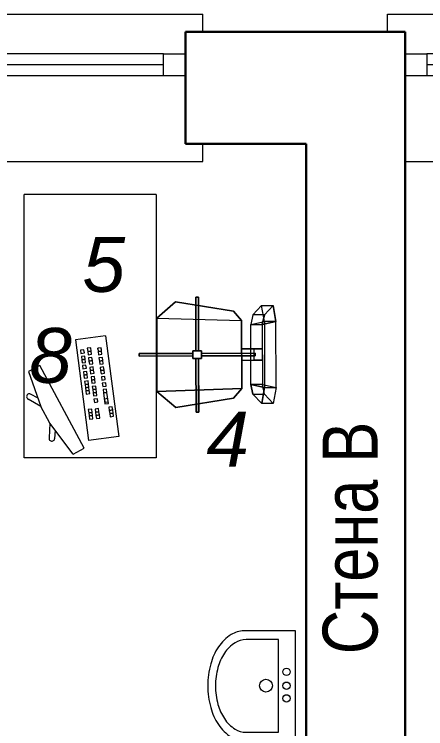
# Model space of a CAD drawing. Header units: metres. Extents: x 14591 to 15202, y 5442 to 5571.
# Drawn here: x 15081.478 to 15083.351, y 5464.057 to 5467.311 of the extents above; entities that cross this region are included whole.
import ezdxf
from ezdxf.enums import TextEntityAlignment as Align

# ---------------------------------------------------------------- set-up
doc = ezdxf.new("R2010")
doc.units = ezdxf.units.M
doc.header["$MEASUREMENT"] = 0
for name, color, linetype, lineweight in [('1', 7, 'Continuous', 0), ('Level 63', 7, 'Continuous', 0), ('Стены', 7, 'Continuous', 13)]:
    doc.layers.add(name, color=color, linetype=linetype, lineweight=lineweight)
doc.styles.add('MONOTXT', font='monotxt.shx', dxfattribs={"width": 0.8, "height": 0.5})
doc.styles.add('Style-Arial IF', font='ariali.ttf')

# ---------------------------------------------------------------- blocks, each defined once
blk = doc.blocks.new('*U50')
at = {"layer": 'Стены', "color": 7, "linetype": 'Continuous', "lineweight": 0}
for p, q in [((-1.03, 0.335), (1.03, 0.335)), ((-1.03, 0.255), (-1.03, 0.335)), ((1.03, 0.255), (1.03, 0.335)), ((0.85, 0.155), (-0.85, 0.155)), ((0.85, 0.105), (-0.85, 0.105)), ((0.85, 0.055), (-0.85, 0.055)), ((1.03, -0.335), (1.03, -0.255)), ((-0.95, -0.335), (1.03, -0.335))]:
    blk.add_line(p, q, dxfattribs=at)
at = {"layer": 'Стены', "color": 7, "linetype": 'Continuous', "lineweight": 30}
for p, q in [((-0.95, -0.255), (-0.95, 0.255)), ((0.95, -0.255), (0.95, 0.255))]:
    blk.add_line(p, q, dxfattribs=at)
at = {"layer": 'Стены', "color": 7, "linetype": 'Continuous', "lineweight": 13, "flags": 128}
for points in [[(-0.95, 0.155), (-0.85, 0.155), (-0.85, 0.055), (-0.95, 0.055), (-0.95, 0.155)], [(0.85, 0.155), (0.95, 0.155), (0.95, 0.055), (0.85, 0.055), (0.85, 0.155)]]:
    blk.add_lwpolyline(points, close=True, dxfattribs=at)
blk = doc.blocks.new('*U54')
at = {"layer": 'Стены', "color": 7, "linetype": 'Continuous', "lineweight": 0}
for p, q in [((-0.335, -1.03), (-0.335, 1.03)), ((-0.255, 1.03), (-0.335, 1.03)), ((0.335, 1.03), (0.255, 1.03)), ((0.335, -1.03), (0.335, 1.03)), ((-0.155, 0.85), (-0.155, -0.85)), ((-0.105, 0.85), (-0.105, -0.85)), ((-0.055, 0.85), (-0.055, -0.85)), ((-0.255, -1.03), (-0.335, -1.03)), ((0.255, -1.03), (0.335, -1.03))]:
    blk.add_line(p, q, dxfattribs=at)
at = {"layer": 'Стены', "color": 7, "linetype": 'Continuous', "lineweight": 30}
for p, q in [((0.255, 0.95), (-0.255, 0.95)), ((0.255, -0.95), (-0.255, -0.95))]:
    blk.add_line(p, q, dxfattribs=at)
at = {"layer": 'Стены', "color": 7, "linetype": 'Continuous', "lineweight": 13, "flags": 128}
for points in [[(-0.155, 0.85), (-0.155, 0.95), (-0.055, 0.95), (-0.055, 0.85), (-0.155, 0.85)], [(-0.155, -0.95), (-0.155, -0.85), (-0.055, -0.85), (-0.055, -0.95), (-0.155, -0.95)]]:
    blk.add_lwpolyline(points, close=True, dxfattribs=at)
blk = doc.blocks.new('ум6')
at = {"layer": 'Стены', "color": 7, "linetype": 'Continuous', "lineweight": 0}
for p, q in [((-0.3251, 0), (-0.3251, -0.3056)), ((0.3251, 0), (-0.3251, 0)), ((0.3251, -0.3056), (0.3251, 0)), ((-0.2736, -0.1025), (-0.2736, -0.2938)), ((0.275, -0.1025), (-0.2736, -0.1025)), ((0.275, -0.2938), (0.275, -0.1025))]:
    blk.add_line(p, q, dxfattribs=at)
for centre, radius in [((-0.0823, -0.0542), 0.0217), ((-0.0007, -0.0542), 0.0217), ((0.0743, -0.0542), 0.0217), ((-0.0007, -0.1758), 0.0383)]:
    blk.add_circle(centre, radius, dxfattribs=at)
for centre, radius, start, end in [((-0.1515, -0.2938), 0.1221, 180, 212.1154), ((0.1529, -0.2938), 0.1221, 327.8846, 0), ((-0.1804, -0.3056), 0.1447, 180, 212.1154), ((0.1804, -0.3056), 0.1447, 327.8846, 0), ((-0.0786, -0.248), 0.2081, 212.1154, 236.5784), ((0.08, -0.248), 0.2081, 303.4216, 327.8846), ((-0.094, -0.2514), 0.2467, 212.1154, 236.5784), ((-0.0307, -0.1754), 0.2951, 236.5784, 254.7118), ((0.0321, -0.1754), 0.2951, 285.2882, 303.4216), ((0.094, -0.2514), 0.2467, 303.4216, 327.8846), ((-0.0372, -0.1654), 0.3498, 236.5784, 254.7118), ((0.0007, -0.0606), 0.4142, 254.7118, 270), ((0.0007, -0.0606), 0.4142, 270, 285.2882), ((0.0372, -0.1654), 0.3498, 285.2882, 303.4216), ((0, -0.0292), 0.491, 254.7118, 270), ((0, -0.0292), 0.491, 270, 285.2882)]:
    blk.add_arc(centre, radius, start, end, dxfattribs=at)
blk = doc.blocks.new('*U129')
at = {"color": 7, "linetype": 'Continuous', "lineweight": 0}
blk.add_line((-0.6, -0.0269), (-0.6, 0.5731), dxfattribs=at)
at = {"layer": 'Стены', "color": 7, "linetype": 'Continuous', "lineweight": 0}
for p, q in [((0.6, 0.5731), (-0.6, 0.5731)), ((0.1788, 0.5028), (0.2063, 0.5541)), ((0.2063, 0.5541), (0.3657, 0.4974)), ((0.3657, 0.4974), (0.3324, 0.5551)), ((0.6, -0.0269), (0.6, 0.5731)), ((0.3283, 0.5107), (0.3089, 0.5443)), ((0.5556, 0.301), (0.1788, 0.5028)), ((0.4423, 0.4564), (0.3657, 0.4974)), ((0.4423, 0.4564), (0.5088, 0.4606)), ((0.5827, 0.3515), (0.4423, 0.4564)), ((0.474, 0.4326), (0.5128, 0.4351)), ((0.0435, 0.2035), (0.0614, 0.3404)), ((0.0614, 0.3404), (0.5202, 0.2805)), ((0.5827, 0.3515), (0.5556, 0.301)), ((0.1072, 0.3016), (0.1092, 0.3172)), ((0.1216, 0.2998), (0.1072, 0.3016)), ((0.1092, 0.3172), (0.1237, 0.3153)), ((0.1237, 0.3153), (0.1216, 0.2998)), ((0.1361, 0.2979), (0.1381, 0.3134)), ((0.1506, 0.296), (0.1361, 0.2979)), ((0.1381, 0.3134), (0.1526, 0.3115)), ((0.1506, 0.296), (0.1526, 0.3115)), ((0.1526, 0.3115), (0.1506, 0.296)), ((0.1651, 0.2941), (0.1506, 0.296)), ((0.1526, 0.3115), (0.1671, 0.3096)), ((0.1671, 0.3096), (0.1651, 0.2941)), ((0.177, 0.2925), (0.1791, 0.308)), ((0.1791, 0.308), (0.1935, 0.3061)), ((0.1935, 0.3061), (0.1915, 0.2906)), ((0.206, 0.2887), (0.208, 0.3042)), ((0.208, 0.3042), (0.2225, 0.3023)), ((0.2225, 0.3023), (0.2205, 0.2868)), ((0.2205, 0.2868), (0.2225, 0.3023)), ((0.2225, 0.3023), (0.237, 0.3005)), ((0.237, 0.3005), (0.2349, 0.285)), ((0.2493, 0.2831), (0.2513, 0.2986)), ((0.2513, 0.2986), (0.2658, 0.2967)), ((0.2658, 0.2967), (0.2638, 0.2812)), ((0.2638, 0.2812), (0.2658, 0.2967)), ((0.2658, 0.2967), (0.2803, 0.2948)), ((0.2782, 0.2793), (0.2803, 0.2948)), ((0.2803, 0.2948), (0.2782, 0.2793)), ((0.2803, 0.2948), (0.2947, 0.2929)), ((0.2927, 0.2774), (0.2947, 0.2929)), ((0.2947, 0.2929), (0.2927, 0.2774)), ((0.2947, 0.2929), (0.3092, 0.291)), ((0.1039, 0.2701), (0.0986, 0.2708)), ((0.0987, 0.2708), (0.1007, 0.2863)), ((0.1132, 0.2689), (0.0987, 0.2708)), ((0.1007, 0.2863), (0.1152, 0.2844)), ((0.1152, 0.2844), (0.1132, 0.2689)), ((0.1132, 0.2689), (0.1152, 0.2844)), ((0.1276, 0.267), (0.1132, 0.2689)), ((0.1152, 0.2844), (0.1297, 0.2825)), ((0.1297, 0.2825), (0.1276, 0.267)), ((0.1421, 0.2651), (0.1441, 0.2806)), ((0.1566, 0.2632), (0.1421, 0.2651)), ((0.1441, 0.2806), (0.1586, 0.2787)), ((0.1566, 0.2632), (0.1586, 0.2787)), ((0.1586, 0.2787), (0.1566, 0.2632)), ((0.1711, 0.2613), (0.1566, 0.2632)), ((0.1586, 0.2787), (0.1731, 0.2768)), ((0.1731, 0.2768), (0.1711, 0.2613)), ((0.1915, 0.2906), (0.177, 0.2925)), ((0.1855, 0.2595), (0.1876, 0.275)), ((0.1876, 0.275), (0.202, 0.2731)), ((0.202, 0.2731), (0.2, 0.2576)), ((0.2, 0.2576), (0.202, 0.2731)), ((0.202, 0.2731), (0.2165, 0.2712)), ((0.2205, 0.2868), (0.206, 0.2887)), ((0.2165, 0.2712), (0.2145, 0.2557)), ((0.2349, 0.285), (0.2205, 0.2868)), ((0.229, 0.2538), (0.231, 0.2693)), ((0.231, 0.2693), (0.2455, 0.2674)), ((0.2434, 0.2519), (0.2455, 0.2674)), ((0.2455, 0.2674), (0.2434, 0.2519)), ((0.2455, 0.2674), (0.2599, 0.2655)), ((0.2638, 0.2812), (0.2493, 0.2831)), ((0.2599, 0.2655), (0.2579, 0.25)), ((0.2782, 0.2793), (0.2638, 0.2812)), ((0.2724, 0.2481), (0.2744, 0.2636)), ((0.2744, 0.2636), (0.2889, 0.2617)), ((0.2927, 0.2774), (0.2782, 0.2793)), ((0.2889, 0.2617), (0.2869, 0.2462)), ((0.2869, 0.2462), (0.2889, 0.2617)), ((0.2889, 0.2617), (0.3034, 0.2598)), ((0.3072, 0.2755), (0.2927, 0.2774)), ((0.3092, 0.291), (0.3072, 0.2755)), ((0.3781, 0.2663), (0.3801, 0.2818)), ((0.3925, 0.2644), (0.3781, 0.2663)), ((0.3801, 0.2818), (0.3946, 0.2799)), ((0.3946, 0.2799), (0.3925, 0.2644)), ((0.3925, 0.2644), (0.3946, 0.2799)), ((0.407, 0.2625), (0.3925, 0.2644)), ((0.3946, 0.2799), (0.409, 0.278)), ((0.407, 0.2625), (0.409, 0.278)), ((0.409, 0.278), (0.407, 0.2625)), ((0.4215, 0.2606), (0.407, 0.2625)), ((0.409, 0.278), (0.4235, 0.2761)), ((0.4235, 0.2761), (0.4215, 0.2606)), ((0.5023, 0.1436), (0.5202, 0.2805)), ((0.0988, 0.2235), (0.1008, 0.239)), ((0.106, 0.2383), (0.1008, 0.239)), ((0.1008, 0.239), (0.1153, 0.2371)), ((0.1133, 0.2216), (0.1153, 0.2371)), ((0.1153, 0.2371), (0.1133, 0.2216)), ((0.1153, 0.2371), (0.1298, 0.2352)), ((0.1298, 0.2352), (0.1277, 0.2197)), ((0.1422, 0.2178), (0.1442, 0.2333)), ((0.1442, 0.2333), (0.1587, 0.2314)), ((0.1567, 0.2159), (0.1587, 0.2314)), ((0.1587, 0.2314), (0.1567, 0.2159)), ((0.1587, 0.2314), (0.1732, 0.2295)), ((0.1732, 0.2295), (0.1712, 0.214)), ((0.2, 0.2576), (0.1855, 0.2595)), ((0.2145, 0.2557), (0.2, 0.2576)), ((0.2434, 0.2519), (0.229, 0.2538)), ((0.2579, 0.25), (0.2434, 0.2519)), ((0.2869, 0.2462), (0.2724, 0.2481)), ((0.3013, 0.2443), (0.2869, 0.2462)), ((0.3034, 0.2598), (0.3013, 0.2443)), ((0.3013, 0.2443), (0.3034, 0.2598)), ((0.3158, 0.2424), (0.3013, 0.2443)), ((0.3034, 0.2598), (0.3178, 0.2579)), ((0.3178, 0.2579), (0.3158, 0.2424)), ((0.3303, 0.2405), (0.3323, 0.256)), ((0.3448, 0.2387), (0.3303, 0.2405)), ((0.3323, 0.256), (0.3468, 0.2542)), ((0.3468, 0.2542), (0.3448, 0.2387)), ((0.3752, 0.2352), (0.3772, 0.2507)), ((0.3896, 0.2333), (0.3752, 0.2352)), ((0.3772, 0.2507), (0.3917, 0.2488)), ((0.3896, 0.2333), (0.3917, 0.2488)), ((0.3917, 0.2488), (0.3896, 0.2333)), ((0.4041, 0.2314), (0.3896, 0.2333)), ((0.3917, 0.2488), (0.4061, 0.2469)), ((0.4061, 0.2469), (0.4041, 0.2314)), ((0.4041, 0.2314), (0.4061, 0.2469)), ((0.4186, 0.2295), (0.4041, 0.2314)), ((0.4061, 0.2469), (0.4206, 0.245)), ((0.4206, 0.245), (0.4186, 0.2295)), ((0.0435, 0.2035), (0.5023, 0.1436)), ((0.106, 0.2225), (0.0988, 0.2235)), ((0.1133, 0.2216), (0.0988, 0.2235)), ((0.1277, 0.2197), (0.1133, 0.2216)), ((0.1567, 0.2159), (0.1422, 0.2178)), ((0.1712, 0.214), (0.1567, 0.2159)), ((0.1856, 0.2121), (0.1877, 0.2276)), ((0.2001, 0.2102), (0.1856, 0.2121)), ((0.1877, 0.2276), (0.2021, 0.2258)), ((0.2001, 0.2102), (0.2021, 0.2258)), ((0.2021, 0.2258), (0.2001, 0.2102)), ((0.2146, 0.2084), (0.2001, 0.2102)), ((0.2021, 0.2258), (0.2166, 0.2239)), ((0.2166, 0.2239), (0.2146, 0.2084)), ((0.2291, 0.2065), (0.2311, 0.222)), ((0.2435, 0.2046), (0.2291, 0.2065)), ((0.2311, 0.222), (0.2456, 0.2201)), ((0.2456, 0.2201), (0.2435, 0.2046)), ((0.258, 0.2027), (0.26, 0.2182)), ((0.2725, 0.2008), (0.258, 0.2027)), ((0.26, 0.2182), (0.2745, 0.2163)), ((0.2745, 0.2163), (0.2725, 0.2008)), ((0.2869, 0.1989), (0.289, 0.2144)), ((0.3014, 0.197), (0.2869, 0.1989)), ((0.289, 0.2144), (0.3034, 0.2125)), ((0.3013, 0.197), (0.3033, 0.2125)), ((0.3514, 0.1905), (0.3013, 0.197)), ((0.3034, 0.2125), (0.3014, 0.197)), ((0.3033, 0.2125), (0.3534, 0.206)), ((0.3296, 0.1933), (0.3317, 0.2088)), ((0.3317, 0.2088), (0.3461, 0.2069)), ((0.3461, 0.2069), (0.3441, 0.1914)), ((0.3534, 0.206), (0.3514, 0.1905)), ((0.3441, 0.1914), (0.3296, 0.1933)), ((0.367, 0.1728), (0.369, 0.1883)), ((0.3815, 0.1709), (0.367, 0.1728)), ((0.369, 0.1883), (0.3835, 0.1864)), ((0.3815, 0.1709), (0.3835, 0.1864)), ((0.3835, 0.1864), (0.3815, 0.1709)), ((0.396, 0.169), (0.3815, 0.1709)), ((0.3835, 0.1864), (0.398, 0.1845)), ((0.398, 0.1845), (0.396, 0.169)), ((0.396, 0.169), (0.398, 0.1845)), ((0.4104, 0.1671), (0.396, 0.169)), ((0.398, 0.1845), (0.4125, 0.1826)), ((0.4125, 0.1826), (0.4104, 0.1671)), ((0.1238, -0.1944), (0.1244, 0.05)), ((0.1244, 0.05), (0.1238, -0.1944)), ((0.1238, -0.1944), (0.1244, 0.05)), ((0.1244, 0.05), (0.1244, 0.05)), ((0.1244, 0.05), (0.1244, 0.05)), ((0.1244, 0.05), (0.1359, 0.05)), ((0.1359, 0.05), (0.1244, 0.05)), ((0.1244, 0.05), (0.1359, 0.05)), ((0.1359, 0.05), (0.1354, -0.1944)), ((0.1354, -0.1944), (0.1359, 0.05)), ((0.1359, 0.05), (0.1354, -0.1944)), ((0.1359, 0.05), (0.1359, 0.05)), ((0.1359, 0.05), (0.1359, 0.05)), ((-0.6, -0.0269), (0.6, -0.0269)), ((-0.1106, -0.1158), (-0.0371, -0.03)), ((-0.0371, -0.03), (-0.1106, -0.1158)), ((-0.1106, -0.1158), (-0.0371, -0.03)), ((-0.0371, -0.03), (0.2971, -0.0307)), ((0.2971, -0.0307), (-0.0371, -0.03)), ((0.2971, -0.0307), (-0.0371, -0.03)), ((-0.0371, -0.03), (-0.0252, -0.416)), ((-0.0371, -0.03), (-0.0252, -0.416)), ((0.2834, -0.4167), (0.2971, -0.0307)), ((0.2971, -0.0307), (0.2834, -0.4167)), ((0.2971, -0.0307), (0.3702, -0.1169)), ((0.3702, -0.1169), (0.2971, -0.0307)), ((0.3702, -0.1169), (0.2971, -0.0307)), ((-0.0691, -0.3784), (-0.1106, -0.1158)), ((-0.1106, -0.1158), (-0.0691, -0.3784)), ((-0.0691, -0.3784), (-0.1106, -0.1158)), ((0.3702, -0.1169), (0.3275, -0.3793)), ((0.3275, -0.3793), (0.3702, -0.1169)), ((0.3275, -0.3793), (0.3702, -0.1169)), ((0.1119, -0.2339), (0.112, -0.1944)), ((0.112, -0.1944), (0.1119, -0.2339)), ((0.112, -0.1944), (0.1472, -0.1945)), ((0.1472, -0.1945), (0.112, -0.1944)), ((0.1354, -0.1944), (0.1238, -0.1944)), ((0.1354, -0.1944), (0.1354, -0.1944)), ((0.1472, -0.1945), (0.1471, -0.234)), ((0.1471, -0.234), (0.1472, -0.1945)), ((-0.1325, -0.2194), (-0.1324, -0.2078)), ((-0.1324, -0.2078), (-0.1325, -0.2194)), ((-0.1325, -0.2194), (-0.1324, -0.2078)), ((-0.1325, -0.2194), (-0.1325, -0.2194)), ((0.112, -0.2199), (-0.1325, -0.2194)), ((-0.1325, -0.2194), (-0.1325, -0.2194)), ((-0.1325, -0.2194), (0.112, -0.2199)), ((0.112, -0.2199), (-0.1325, -0.2194)), ((-0.1324, -0.2078), (-0.1324, -0.2078)), ((-0.1324, -0.2078), (0.112, -0.2084)), ((0.112, -0.2084), (-0.1324, -0.2078)), ((-0.1324, -0.2078), (-0.1324, -0.2078)), ((-0.1324, -0.2078), (0.112, -0.2084)), ((0.112, -0.2084), (0.112, -0.2084)), ((0.112, -0.2084), (0.112, -0.2199)), ((0.3916, -0.209), (0.1471, -0.2084)), ((0.1471, -0.2084), (0.1471, -0.2084)), ((0.1471, -0.2084), (0.3916, -0.209)), ((0.1471, -0.2084), (0.1471, -0.22)), ((0.3916, -0.209), (0.1471, -0.2084)), ((0.1471, -0.22), (0.3916, -0.2206)), ((0.3916, -0.2205), (0.1471, -0.22)), ((0.1471, -0.22), (0.3916, -0.2205)), ((0.3916, -0.209), (0.3916, -0.209)), ((0.3916, -0.2205), (0.3916, -0.209)), ((0.3916, -0.209), (0.3916, -0.209)), ((0.3916, -0.209), (0.3916, -0.2206)), ((0.3916, -0.2205), (0.3916, -0.209)), ((0.3916, -0.2206), (0.3916, -0.2205)), ((0.3916, -0.2206), (0.3916, -0.2205)), ((0.1471, -0.234), (0.1119, -0.2339)), ((0.1119, -0.2339), (0.1471, -0.234)), ((0.1237, -0.2339), (0.1232, -0.4784)), ((0.1232, -0.4784), (0.1237, -0.2339)), ((0.1237, -0.2339), (0.1232, -0.4784)), ((0.1353, -0.234), (0.1237, -0.2339)), ((0.1348, -0.4784), (0.1353, -0.234)), ((0.1353, -0.234), (0.1348, -0.4784)), ((0.1348, -0.4784), (0.1353, -0.234)), ((0.1353, -0.234), (0.1353, -0.234)), ((-0.0252, -0.416), (-0.0691, -0.3784)), ((-0.0691, -0.3784), (-0.0252, -0.416)), ((-0.0252, -0.416), (-0.0691, -0.3784)), ((0.3275, -0.3793), (0.2834, -0.4167)), ((0.2834, -0.4167), (0.3275, -0.3793)), ((0.2834, -0.4167), (0.3275, -0.3793)), ((0.2834, -0.4167), (-0.0252, -0.416)), ((-0.0252, -0.416), (0.2834, -0.4167)), ((-0.0252, -0.416), (0.2834, -0.4167)), ((0.1025, -0.5106), (0.1027, -0.4163)), ((0.1025, -0.5106), (0.1027, -0.4163)), ((0.1027, -0.4163), (0.1026, -0.4735)), ((0.1026, -0.4735), (0.1027, -0.4163)), ((0.1027, -0.4163), (0.1555, -0.4164)), ((0.1027, -0.4163), (0.1555, -0.4164)), ((0.1555, -0.4164), (0.1553, -0.5107)), ((0.1555, -0.4164), (0.1553, -0.5107)), ((0.1554, -0.4736), (0.1555, -0.4164)), ((0.1555, -0.4164), (0.1554, -0.4736)), ((-0.052, -0.4669), (-0.0942, -0.5064)), ((-0.0942, -0.5064), (-0.052, -0.4669)), ((-0.0521, -0.5197), (-0.052, -0.4669)), ((-0.0521, -0.5197), (-0.052, -0.4669)), ((-0.052, -0.4669), (-0.008, -0.4576)), ((-0.052, -0.4669), (-0.008, -0.4576)), ((-0.008, -0.4576), (-0.0209, -0.5197)), ((-0.008, -0.4576), (-0.0209, -0.5197)), ((-0.008, -0.4576), (-0.0081, -0.5103)), ((-0.008, -0.4576), (-0.0081, -0.5103)), ((0.2661, -0.4582), (-0.008, -0.4576)), ((0.2661, -0.4582), (-0.008, -0.4576)), ((0.1026, -0.4735), (0.1025, -0.5106)), ((0.1554, -0.4736), (0.1026, -0.4735)), ((0.1232, -0.4784), (0.1232, -0.4784)), ((0.1232, -0.4784), (0.1348, -0.4784)), ((0.1348, -0.4784), (0.1232, -0.4784)), ((0.1232, -0.4784), (0.1232, -0.4784)), ((0.1232, -0.4784), (0.1348, -0.4784)), ((0.1348, -0.4784), (0.1348, -0.4784)), ((0.1348, -0.4784), (0.1348, -0.4784)), ((0.1553, -0.5107), (0.1554, -0.4736)), ((0.266, -0.511), (0.2661, -0.4582)), ((0.266, -0.511), (0.2661, -0.4582)), ((0.2661, -0.4582), (0.31, -0.4677)), ((0.31, -0.4677), (0.2661, -0.4582)), ((0.2661, -0.4582), (0.2787, -0.5203)), ((0.2787, -0.5203), (0.2661, -0.4582)), ((0.31, -0.4677), (0.3099, -0.5205)), ((0.31, -0.4677), (0.3099, -0.5205)), ((0.352, -0.5074), (0.31, -0.4677)), ((0.352, -0.5074), (0.31, -0.4677)), ((-0.0942, -0.5064), (-0.0943, -0.5592)), ((-0.0942, -0.5064), (-0.0943, -0.5592)), ((-0.0943, -0.5592), (-0.0521, -0.5197)), ((-0.0943, -0.5592), (-0.0521, -0.5197)), ((-0.0209, -0.5197), (-0.0942, -0.5064)), ((-0.0209, -0.5197), (-0.0942, -0.5064)), ((-0.0081, -0.5103), (-0.0521, -0.5197)), ((-0.0521, -0.5197), (-0.0081, -0.5103)), ((-0.0081, -0.5103), (-0.0211, -0.5724)), ((-0.0211, -0.5724), (-0.0081, -0.5103)), ((-0.0211, -0.5724), (-0.0209, -0.5197)), ((-0.0211, -0.5724), (-0.0209, -0.5197)), ((-0.0209, -0.5197), (0.2787, -0.5203)), ((-0.0209, -0.5197), (0.2787, -0.5203)), ((-0.0081, -0.5103), (0.266, -0.511)), ((-0.0081, -0.5103), (0.266, -0.511)), ((0.1553, -0.5107), (0.1025, -0.5106)), ((0.3099, -0.5205), (0.266, -0.511)), ((0.266, -0.511), (0.2786, -0.5731)), ((0.3099, -0.5205), (0.266, -0.511)), ((0.266, -0.511), (0.2786, -0.5731)), ((0.2787, -0.5203), (0.2786, -0.5731)), ((0.2787, -0.5203), (0.2786, -0.5731)), ((0.352, -0.5074), (0.2787, -0.5203)), ((0.2787, -0.5203), (0.352, -0.5074)), ((0.3099, -0.5205), (0.3519, -0.5602)), ((0.3519, -0.5602), (0.3099, -0.5205)), ((0.3519, -0.5602), (0.352, -0.5074)), ((0.3519, -0.5602), (0.352, -0.5074)), ((-0.0943, -0.5592), (-0.0211, -0.5724)), ((-0.0211, -0.5724), (-0.0943, -0.5592)), ((0.2786, -0.5731), (-0.0211, -0.5724)), ((0.2786, -0.5731), (-0.0211, -0.5724)), ((0.2786, -0.5731), (0.3519, -0.5602)), ((0.2786, -0.5731), (0.3519, -0.5602))]:
    blk.add_line(p, q, dxfattribs=at)
at = {"layer": 'Стены', "color": 7, "linetype": 'Continuous', "lineweight": 0, "extrusion": (0, 0, -1)}
for centre, start, end in [((-0.3206, 0.5497), 335.1796, 155.2165), ((-0.5108, 0.4479), 81.1305, 261.1674)]:
    blk.add_arc(centre, 0.0129, start, end, dxfattribs=at)

msp = doc.modelspace()

# ---------------------------------------------------------------- linework, layer by layer
at = {"layer": 'Стены', "color": 7, "linetype": 'Continuous', "lineweight": 30}
for p, q in [((15082.25698868, 5467.23079434), (15083.25698868, 5467.23079434)), ((15082.25698868, 5466.72079434), (15082.80698868, 5466.72079434)), ((15082.80698868, 5466.72079434), (15082.80698868, 5462.86079434)), ((15083.25698868, 5466.72079434), (15083.25698868, 5462.86079434))]:
    msp.add_line(p, q, dxfattribs=at)

# ---------------------------------------------------------------- block references
at = {"layer": 'Стены', "color": 7, "linetype": 'Continuous', "lineweight": 30, "rotation": 270}
msp.add_blockref('*U54', (15081.30703814, 5466.97577492), dxfattribs=at)
at = {"layer": 'Стены', "color": 7, "linetype": 'Continuous', "lineweight": 30}
msp.add_blockref('*U50', (15084.20700811, 5466.97584381), dxfattribs=at)
at = {"layer": 'Стены', "color": 7, "linetype": 'Continuous', "lineweight": 0, "extrusion": (0, 0, -1), "rotation": 269.999999999951}
msp.add_blockref('*U129', (-15082.09695658, 5465.89017957), dxfattribs=at)
at = {"layer": 'Стены', "color": 7, "linetype": 'Continuous', "lineweight": 0, "xscale": 0.7689468503965201, "yscale": 0.7689468503965201, "zscale": 0.7689468503965201, "rotation": 270}
msp.add_blockref('ум6', (15082.75907245, 5464.2523344), dxfattribs=at)

# ---------------------------------------------------------------- texts
at = {"layer": '1', "color": 7, "linetype": 'Continuous', "lineweight": 0, "style": 'Style-Arial IF'}
for s, p in [('5', (15081.88553931, 5466.1714822)), ('8', (15081.64316915, 5465.75724433)), ('4', (15082.44978723, 5465.37596185))]:
    msp.add_text(s, height=0.25, dxfattribs=at).set_placement(p, align=Align.MIDDLE_CENTER)
at = {"layer": 'Level 63', "color": 7, "linetype": 'Continuous', "lineweight": 0, "insert": (15083.13550176, 5464.39641624), "char_height": 0.25, "attachment_point": 7, "rotation": 90, "line_spacing_factor": 0.6, "style": 'MONOTXT'}
msp.add_mtext('\\fArial|b0|i0|c204204|p39;Стена В', dxfattribs=at)

doc.saveas('drawing.dxf')
